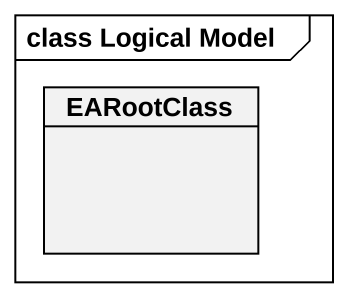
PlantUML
@startuml
mainframe class Logical Model
hide circle
hide empty members
class EARootClass
@enduml
